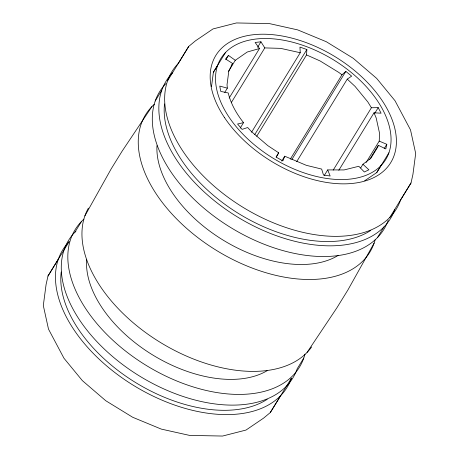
<?xml version="1.0" encoding="UTF-8"?>
<svg xmlns="http://www.w3.org/2000/svg" width="459" height="459" viewBox="0 0 459 459"><rect width="100%" height="100%" fill="white"/><g stroke="black" fill="none" stroke-linecap="round" stroke-linejoin="round"><path stroke-width="0.69" d="M366.11 162.509L379.22 141.102L379.564 133.339L376.179 117.94L374.016 112.811L381.085 113.189L378.216 107.63L371.406 107.756L333.2 170.128M256.724 136.26L306.543 54.925L306.87 49.515L299.945 47.105L300.249 52.733L251.549 132.232M211.496 86.676L213.395 72.247L217.669 65.276M379.22 141.102L386.817 144.31L385.818 148.928L378.319 145.302L369.702 159.365M47.994 276.02L46.084 284.5L43.312 305.545L48.499 329.126L63.979 358.261L82.339 380.609L105.782 400.741L132.703 417.277L161.275 429.096L189.55 435.396L222.558 436.05L246.007 430.06L263.604 418.115L270.282 412.566L291.431 378.176A131.561 78.558 31.5 0 1 133.632 385.474A131.561 78.558 31.5 0 1 69.148 241.629L47.994 276.02L58.373 259.083M188.718 46.434L178.344 63.371A131.561 78.558 31.5 0 0 242.828 207.216A131.561 78.558 31.5 0 0 400.627 199.917L411.006 182.98L412.916 174.5L415.688 153.455L410.501 129.874L395.021 100.739L376.661 78.391L353.218 58.259L326.297 41.723L297.725 29.904L269.45 23.604L236.442 22.95L212.993 28.94L195.396 40.885L188.718 46.434L167.569 80.824M378.319 145.302L377.757 147.081L370.872 158.229L362.931 164.27L360.682 167.937M362.931 164.27L368.893 169.796L364.354 171.999L358.8 166.278L344.072 169.939L327.709 169.899L330.147 175.986L323.503 175.08L321.661 169.073L306.342 165.332L284.735 156.203L282.876 160.92L276.232 157.19L278.693 152.813L267.804 145.635L251.521 131.653L247.653 127.527L242.088 129.381L237.561 124.01L243.534 122.645A84.066 50.197 31.5 0 1 228.238 92.982L220.733 91.381L219.752 86.074L227.348 88.162L224.726 92.443M300.249 52.733L280.61 48.361L264.797 47.908L260.947 41.798L255.118 42.48L259.496 48.528L247.212 52.033L235.278 60.301L228.473 55.424L225.587 58.981L232.65 63.531L228.834 70.979L227.027 84.726L227.348 88.162M84.869 215.919L111.112 168.998L122.054 151.269L151.929 106.586M374.131 243.081L347.888 290.002L336.946 307.731L307.071 352.414M74.96 232.145L81.513 221.45M155.205 101.003L161.757 90.308M225.587 52.452L213.395 72.247M225.851 59.704L228.473 55.424M231.152 65.981L232.65 63.531M228.53 71.306L235.278 60.301M257.579 47.3L260.947 41.798M229.156 98.06L259.496 48.528M231.456 102.334L264.797 47.908M240.166 128.153L243.534 122.645M254.797 134.516L306.87 49.515M276.071 157.093L278.693 152.813M281.734 161.092L284.735 156.203M290.272 159.198L341.966 74.811L345.834 71.392L351.651 76.131L347.256 79.12L296.686 161.677M291.89 159.445L345.834 71.392M324.335 175.401L327.709 169.899M338.799 170.295L374.016 112.811M374.848 113.132L378.216 107.63M384.194 148.59L386.817 144.31M364.67 180.771L376.736 172.584L381.004 165.613A96.677 57.725 31.5 0 0 299.79 44.288A96.677 57.725 31.5 0 0 229.087 117.194A96.677 57.725 31.5 0 0 381.004 165.613M388.922 152.79L376.736 172.584M270.282 412.566L280.656 395.629M377.487 237.55L384.04 226.855M389.852 217.371L411.006 182.98M303.795 357.997L297.243 368.692A131.561 78.558 31.5 0 1 138.509 375.405A131.561 78.558 31.5 0 1 75.901 231.198M306.543 54.925L320.089 60.944L338.788 72.43L341.966 74.811M347.256 79.12L355.071 86.412L367.82 101.932L371.406 107.756M370.614 230.527A125.68 75.041 31.5 0 1 238.864 213.71A125.68 75.041 31.5 0 1 164.511 103.918M267.23 399.296A125.68 75.041 31.5 0 1 134.992 382.186A125.68 75.041 31.5 0 1 61.213 271.975M338.163 255.416A110.969 66.257 31.5 0 1 223.791 240.516A110.969 66.257 31.5 0 1 156.972 145.612M267.167 370.677A110.969 66.257 31.5 0 1 152.457 354.824A110.969 66.257 31.5 0 1 86.636 259.783M375.129 239.873A131.515 78.529 31.5 0 1 216.39 250.373A131.515 78.529 31.5 0 1 154.35 104.25M311.638 346.952A131.515 78.529 31.5 0 1 159.084 341.639A131.515 78.529 31.5 0 1 88.386 208.139M304.971 354.13A131.561 78.558 31.5 0 1 146.467 365.576A131.561 78.558 31.5 0 1 83.934 219.115M388.262 220.102A131.561 78.558 31.5 0 1 230.464 227.394A131.561 78.558 31.5 0 1 165.98 83.555M394.815 209.407A131.561 78.558 31.5 0 1 237.016 216.7A131.561 78.558 31.5 0 1 172.532 72.861M224.571 117.693A102.558 61.236 31.5 0 0 385.738 169.055A102.558 61.236 31.5 0 0 299.578 40.346A102.558 61.236 31.5 0 0 224.571 117.693"/></g></svg>
